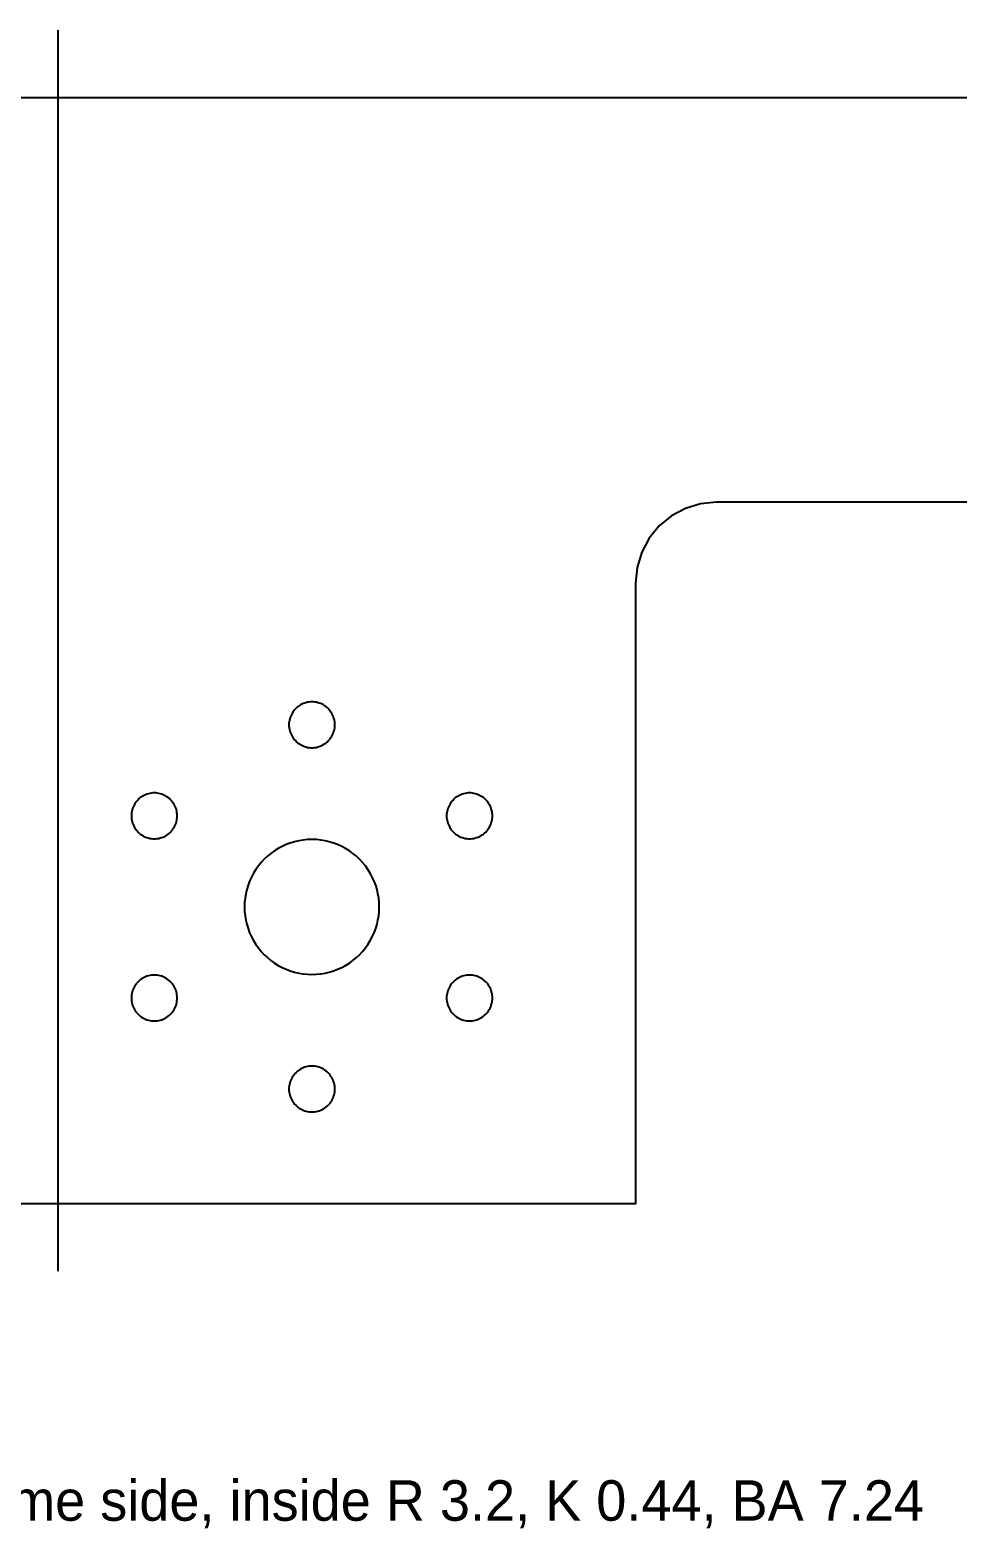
# Model space of a CAD drawing. Header units: metres. Extents: x -132 to 132, y -46 to 65.
# Drawn here: x -62.9 to 5.9, y -46.4 to 65 of the extents above; entities that cross this region are included whole.
import ezdxf

# ---------------------------------------------------------------- set-up
doc = ezdxf.new("R2010")
doc.units = ezdxf.units.M
doc.layers.add('BEND_UP_90', color=7, linetype='Continuous')
doc.layers.add('CUT', color=7, linetype='Continuous')

msp = doc.modelspace()

# ---------------------------------------------------------------- linework, layer by layer
at = {"layer": 'BEND_UP_90'}
msp.add_line((-60.82, -27), (-60.82, 65), dxfattribs=at)
at = {"layer": 'CUT'}
for points in [[(-64.44, 60), (64.44, 60)], [(12, 30), (-12, 30), (-12, 30), (-13.17, 29.88), (-13.17, 29.88), (-13.17, 29.88), (-14.3, 29.54), (-14.3, 29.54), (-14.3, 29.54), (-15.33, 28.99), (-15.33, 28.99), (-15.33, 28.99), (-16.24, 28.24), (-16.24, 28.24), (-16.24, 28.24), (-16.99, 27.33), (-16.99, 27.33), (-16.99, 27.33), (-17.54, 26.3), (-17.54, 26.3), (-17.54, 26.3), (-17.88, 25.17), (-17.88, 25.17), (-17.88, 25.17), (-18, 24), (-18, 24), (-18, -22), (-18, -22), (-18, -22), (-64.43, -22)]]:
    msp.add_lwpolyline(points, dxfattribs=at)
for points in [[(-40.33, 13.83), (-40.33, 13.83), (-40.36, 13.94), (-40.36, 13.94), (-40.39, 14.05), (-40.39, 14.05), (-40.43, 14.15), (-40.43, 14.15), (-40.48, 14.25), (-40.48, 14.25), (-40.53, 14.35), (-40.53, 14.35), (-40.59, 14.44), (-40.59, 14.44), (-40.65, 14.53), (-40.65, 14.54), (-40.72, 14.62), (-40.72, 14.62), (-40.8, 14.7), (-40.8, 14.7), (-40.88, 14.78), (-40.88, 14.78), (-40.96, 14.85), (-40.97, 14.85), (-41.06, 14.91), (-41.06, 14.91), (-41.15, 14.97), (-41.15, 14.97), (-41.25, 15.02), (-41.25, 15.02), (-41.35, 15.07), (-41.35, 15.07), (-41.45, 15.11), (-41.45, 15.11), (-41.56, 15.14), (-41.56, 15.14), (-41.67, 15.17), (-41.67, 15.17), (-41.78, 15.19), (-41.78, 15.19), (-41.89, 15.2), (-41.89, 15.2), (-42, 15.2), (-42, 15.2), (-42.11, 15.2), (-42.11, 15.2), (-42.22, 15.19), (-42.22, 15.19), (-42.33, 15.17), (-42.33, 15.17), (-42.44, 15.14), (-42.44, 15.14), (-42.55, 15.11), (-42.55, 15.11), (-42.65, 15.07), (-42.65, 15.07), (-42.75, 15.02), (-42.75, 15.02), (-42.85, 14.97), (-42.85, 14.97), (-42.94, 14.91), (-42.94, 14.91), (-43.03, 14.85), (-43.04, 14.85), (-43.12, 14.78), (-43.12, 14.78), (-43.2, 14.7), (-43.2, 14.7), (-43.28, 14.62), (-43.28, 14.62), (-43.35, 14.54), (-43.35, 14.53), (-43.41, 14.44), (-43.41, 14.44), (-43.47, 14.35), (-43.47, 14.35), (-43.52, 14.25), (-43.52, 14.25), (-43.57, 14.15), (-43.57, 14.15), (-43.61, 14.05), (-43.61, 14.05), (-43.64, 13.94), (-43.64, 13.94), (-43.67, 13.83), (-43.67, 13.83), (-43.69, 13.72), (-43.69, 13.72), (-43.7, 13.61), (-43.7, 13.61), (-43.7, 13.5), (-43.7, 13.5), (-43.7, 13.39), (-43.7, 13.39), (-43.69, 13.28), (-43.69, 13.28), (-43.67, 13.17), (-43.67, 13.17), (-43.64, 13.06), (-43.64, 13.06), (-43.61, 12.95), (-43.61, 12.95), (-43.57, 12.85), (-43.57, 12.85), (-43.52, 12.75), (-43.52, 12.75), (-43.47, 12.65), (-43.47, 12.65), (-43.41, 12.56), (-43.41, 12.56), (-43.35, 12.47), (-43.35, 12.46), (-43.28, 12.38), (-43.28, 12.38), (-43.2, 12.3), (-43.2, 12.3), (-43.12, 12.22), (-43.12, 12.22), (-43.04, 12.15), (-43.03, 12.15), (-42.94, 12.09), (-42.94, 12.09), (-42.85, 12.03), (-42.85, 12.03), (-42.75, 11.98), (-42.75, 11.98), (-42.65, 11.93), (-42.65, 11.93), (-42.55, 11.89), (-42.55, 11.89), (-42.44, 11.86), (-42.44, 11.86), (-42.33, 11.83), (-42.33, 11.83), (-42.22, 11.81), (-42.22, 11.81), (-42.11, 11.8), (-42.11, 11.8), (-42, 11.8), (-42, 11.8), (-41.89, 11.8), (-41.89, 11.8), (-41.78, 11.81), (-41.78, 11.81), (-41.67, 11.83), (-41.67, 11.83), (-41.56, 11.86), (-41.56, 11.86), (-41.45, 11.89), (-41.45, 11.89), (-41.35, 11.93), (-41.35, 11.93), (-41.25, 11.98), (-41.25, 11.98), (-41.15, 12.03), (-41.15, 12.03), (-41.06, 12.09), (-41.06, 12.09), (-40.97, 12.15), (-40.96, 12.15), (-40.88, 12.22), (-40.88, 12.22), (-40.8, 12.3), (-40.8, 12.3), (-40.72, 12.38), (-40.72, 12.38), (-40.65, 12.46), (-40.65, 12.47), (-40.59, 12.56), (-40.59, 12.56), (-40.53, 12.65), (-40.53, 12.65), (-40.48, 12.75), (-40.48, 12.75), (-40.43, 12.85), (-40.43, 12.85), (-40.39, 12.95), (-40.39, 12.95), (-40.36, 13.06), (-40.36, 13.06), (-40.33, 13.17), (-40.33, 13.17), (-40.31, 13.28), (-40.31, 13.28), (-40.3, 13.39), (-40.3, 13.39), (-40.3, 13.5), (-40.3, 13.5), (-40.3, 13.61), (-40.3, 13.61), (-40.31, 13.72), (-40.31, 13.72)], [(-52.05, 7.19), (-52.05, 7.19), (-52.08, 7.3), (-52.08, 7.3), (-52.12, 7.4), (-52.12, 7.4), (-52.17, 7.5), (-52.17, 7.5), (-52.22, 7.6), (-52.22, 7.6), (-52.28, 7.69), (-52.28, 7.69), (-52.34, 7.78), (-52.34, 7.79), (-52.41, 7.87), (-52.41, 7.87), (-52.49, 7.95), (-52.49, 7.95), (-52.57, 8.03), (-52.57, 8.03), (-52.66, 8.1), (-52.66, 8.1), (-52.75, 8.16), (-52.75, 8.16), (-52.84, 8.22), (-52.84, 8.22), (-52.94, 8.27), (-52.94, 8.27), (-53.04, 8.32), (-53.04, 8.32), (-53.14, 8.36), (-53.15, 8.36), (-53.25, 8.39), (-53.25, 8.39), (-53.36, 8.42), (-53.36, 8.42), (-53.47, 8.44), (-53.47, 8.44), (-53.58, 8.45), (-53.58, 8.45), (-53.69, 8.45), (-53.69, 8.45), (-53.8, 8.45), (-53.8, 8.45), (-53.91, 8.44), (-53.91, 8.44), (-54.02, 8.42), (-54.02, 8.42), (-54.13, 8.39), (-54.13, 8.39), (-54.24, 8.36), (-54.24, 8.36), (-54.34, 8.32), (-54.34, 8.32), (-54.44, 8.27), (-54.44, 8.27), (-54.54, 8.22), (-54.54, 8.22), (-54.64, 8.16), (-54.64, 8.16), (-54.73, 8.1), (-54.73, 8.1), (-54.81, 8.03), (-54.81, 8.03), (-54.89, 7.95), (-54.89, 7.95), (-54.97, 7.87), (-54.97, 7.87), (-55.04, 7.79), (-55.04, 7.78), (-55.1, 7.69), (-55.11, 7.69), (-55.16, 7.6), (-55.16, 7.6), (-55.22, 7.5), (-55.22, 7.5), (-55.26, 7.4), (-55.26, 7.4), (-55.3, 7.3), (-55.3, 7.3), (-55.33, 7.19), (-55.33, 7.19), (-55.36, 7.08), (-55.36, 7.08), (-55.38, 6.97), (-55.38, 6.97), (-55.39, 6.86), (-55.39, 6.86), (-55.39, 6.75), (-55.39, 6.75), (-55.39, 6.64), (-55.39, 6.64), (-55.38, 6.53), (-55.38, 6.53), (-55.36, 6.42), (-55.36, 6.42), (-55.33, 6.31), (-55.33, 6.31), (-55.3, 6.2), (-55.3, 6.2), (-55.26, 6.1), (-55.26, 6.1), (-55.22, 6), (-55.22, 6), (-55.16, 5.9), (-55.16, 5.9), (-55.11, 5.81), (-55.1, 5.81), (-55.04, 5.72), (-55.04, 5.71), (-54.97, 5.63), (-54.97, 5.63), (-54.89, 5.55), (-54.89, 5.55), (-54.81, 5.47), (-54.81, 5.47), (-54.73, 5.4), (-54.73, 5.4), (-54.64, 5.34), (-54.64, 5.34), (-54.54, 5.28), (-54.54, 5.28), (-54.44, 5.23), (-54.44, 5.23), (-54.34, 5.18), (-54.34, 5.18), (-54.24, 5.14), (-54.24, 5.14), (-54.13, 5.11), (-54.13, 5.11), (-54.02, 5.08), (-54.02, 5.08), (-53.91, 5.06), (-53.91, 5.06), (-53.8, 5.05), (-53.8, 5.05), (-53.69, 5.05), (-53.69, 5.05), (-53.58, 5.05), (-53.58, 5.05), (-53.47, 5.06), (-53.47, 5.06), (-53.36, 5.08), (-53.36, 5.08), (-53.25, 5.11), (-53.25, 5.11), (-53.15, 5.14), (-53.14, 5.14), (-53.04, 5.18), (-53.04, 5.18), (-52.94, 5.23), (-52.94, 5.23), (-52.84, 5.28), (-52.84, 5.28), (-52.75, 5.34), (-52.75, 5.34), (-52.66, 5.4), (-52.66, 5.4), (-52.57, 5.47), (-52.57, 5.47), (-52.49, 5.55), (-52.49, 5.55), (-52.41, 5.63), (-52.41, 5.63), (-52.34, 5.71), (-52.34, 5.72), (-52.28, 5.81), (-52.28, 5.81), (-52.22, 5.9), (-52.22, 5.9), (-52.17, 6), (-52.17, 6), (-52.12, 6.1), (-52.12, 6.1), (-52.08, 6.2), (-52.08, 6.2), (-52.05, 6.31), (-52.05, 6.31), (-52.02, 6.42), (-52.02, 6.42), (-52.01, 6.53), (-52.01, 6.53), (-52, 6.64), (-52, 6.64), (-51.99, 6.75), (-51.99, 6.75), (-52, 6.86), (-52, 6.86), (-52.01, 6.97), (-52.01, 6.97), (-52.02, 7.08), (-52.02, 7.08)], [(-28.64, 7.08), (-28.64, 7.08), (-28.67, 7.19), (-28.67, 7.19), (-28.7, 7.3), (-28.7, 7.3), (-28.74, 7.4), (-28.74, 7.4), (-28.78, 7.5), (-28.78, 7.5), (-28.84, 7.6), (-28.84, 7.6), (-28.89, 7.69), (-28.9, 7.69), (-28.96, 7.78), (-28.96, 7.79), (-29.03, 7.87), (-29.03, 7.87), (-29.11, 7.95), (-29.11, 7.95), (-29.19, 8.03), (-29.19, 8.03), (-29.27, 8.1), (-29.27, 8.1), (-29.36, 8.16), (-29.36, 8.16), (-29.46, 8.22), (-29.46, 8.22), (-29.56, 8.27), (-29.56, 8.27), (-29.66, 8.32), (-29.66, 8.32), (-29.76, 8.36), (-29.76, 8.36), (-29.87, 8.39), (-29.87, 8.39), (-29.98, 8.42), (-29.98, 8.42), (-30.09, 8.44), (-30.09, 8.44), (-30.2, 8.45), (-30.2, 8.45), (-30.31, 8.45), (-30.31, 8.45), (-30.42, 8.45), (-30.42, 8.45), (-30.53, 8.44), (-30.53, 8.44), (-30.64, 8.42), (-30.64, 8.42), (-30.75, 8.39), (-30.75, 8.39), (-30.85, 8.36), (-30.86, 8.36), (-30.96, 8.32), (-30.96, 8.32), (-31.06, 8.27), (-31.06, 8.27), (-31.16, 8.22), (-31.16, 8.22), (-31.25, 8.16), (-31.25, 8.16), (-31.34, 8.1), (-31.34, 8.1), (-31.43, 8.03), (-31.43, 8.03), (-31.51, 7.95), (-31.51, 7.95), (-31.59, 7.87), (-31.59, 7.87), (-31.66, 7.79), (-31.66, 7.78), (-31.72, 7.69), (-31.72, 7.69), (-31.78, 7.6), (-31.78, 7.6), (-31.83, 7.5), (-31.83, 7.5), (-31.88, 7.4), (-31.88, 7.4), (-31.92, 7.3), (-31.92, 7.3), (-31.95, 7.19), (-31.95, 7.19), (-31.98, 7.08), (-31.98, 7.08), (-31.99, 6.97), (-31.99, 6.97), (-32.01, 6.86), (-32.01, 6.86), (-32.01, 6.75), (-32.01, 6.75), (-32.01, 6.64), (-32.01, 6.64), (-31.99, 6.53), (-31.99, 6.53), (-31.98, 6.42), (-31.98, 6.42), (-31.95, 6.31), (-31.95, 6.31), (-31.92, 6.2), (-31.92, 6.2), (-31.88, 6.1), (-31.88, 6.1), (-31.83, 6), (-31.83, 6), (-31.78, 5.9), (-31.78, 5.9), (-31.72, 5.81), (-31.72, 5.81), (-31.66, 5.72), (-31.66, 5.71), (-31.59, 5.63), (-31.59, 5.63), (-31.51, 5.55), (-31.51, 5.55), (-31.43, 5.47), (-31.43, 5.47), (-31.34, 5.4), (-31.34, 5.4), (-31.25, 5.34), (-31.25, 5.34), (-31.16, 5.28), (-31.16, 5.28), (-31.06, 5.23), (-31.06, 5.23), (-30.96, 5.18), (-30.96, 5.18), (-30.86, 5.14), (-30.85, 5.14), (-30.75, 5.11), (-30.75, 5.11), (-30.64, 5.08), (-30.64, 5.08), (-30.53, 5.06), (-30.53, 5.06), (-30.42, 5.05), (-30.42, 5.05), (-30.31, 5.05), (-30.31, 5.05), (-30.2, 5.05), (-30.2, 5.05), (-30.09, 5.06), (-30.09, 5.06), (-29.98, 5.08), (-29.98, 5.08), (-29.87, 5.11), (-29.87, 5.11), (-29.76, 5.14), (-29.76, 5.14), (-29.66, 5.18), (-29.66, 5.18), (-29.56, 5.23), (-29.56, 5.23), (-29.46, 5.28), (-29.46, 5.28), (-29.36, 5.34), (-29.36, 5.34), (-29.27, 5.4), (-29.27, 5.4), (-29.19, 5.47), (-29.19, 5.47), (-29.11, 5.55), (-29.11, 5.55), (-29.03, 5.63), (-29.03, 5.63), (-28.96, 5.71), (-28.96, 5.72), (-28.9, 5.81), (-28.89, 5.81), (-28.84, 5.9), (-28.84, 5.9), (-28.78, 6), (-28.78, 6), (-28.74, 6.1), (-28.74, 6.1), (-28.7, 6.2), (-28.7, 6.2), (-28.67, 6.31), (-28.67, 6.31), (-28.64, 6.42), (-28.64, 6.42), (-28.62, 6.53), (-28.62, 6.53), (-28.61, 6.64), (-28.61, 6.64), (-28.61, 6.75), (-28.61, 6.75), (-28.61, 6.86), (-28.61, 6.86), (-28.62, 6.97), (-28.62, 6.97)], [(-37.27, 1.61), (-37.27, 1.61), (-37.38, 1.91), (-37.38, 1.91), (-37.52, 2.21), (-37.52, 2.21), (-37.67, 2.5), (-37.67, 2.5), (-37.84, 2.78), (-37.84, 2.78), (-38.03, 3.04), (-38.03, 3.04), (-38.24, 3.3), (-38.24, 3.3), (-38.46, 3.54), (-38.46, 3.54), (-38.7, 3.76), (-38.7, 3.76), (-38.96, 3.97), (-38.96, 3.97), (-39.22, 4.16), (-39.22, 4.16), (-39.5, 4.33), (-39.5, 4.33), (-39.79, 4.48), (-39.79, 4.48), (-40.09, 4.62), (-40.09, 4.62), (-40.39, 4.73), (-40.39, 4.73), (-40.71, 4.83), (-40.71, 4.83), (-41.02, 4.9), (-41.02, 4.9), (-41.35, 4.96), (-41.35, 4.96), (-41.67, 4.99), (-41.67, 4.99), (-42, 5), (-42, 5), (-42.33, 4.99), (-42.33, 4.99), (-42.65, 4.96), (-42.65, 4.96), (-42.98, 4.9), (-42.98, 4.9), (-43.29, 4.83), (-43.29, 4.83), (-43.61, 4.73), (-43.61, 4.73), (-43.91, 4.62), (-43.91, 4.62), (-44.21, 4.48), (-44.21, 4.48), (-44.5, 4.33), (-44.5, 4.33), (-44.78, 4.16), (-44.78, 4.16), (-45.04, 3.97), (-45.04, 3.97), (-45.3, 3.76), (-45.3, 3.76), (-45.54, 3.54), (-45.54, 3.54), (-45.76, 3.3), (-45.76, 3.3), (-45.97, 3.04), (-45.97, 3.04), (-46.16, 2.78), (-46.16, 2.78), (-46.33, 2.5), (-46.33, 2.5), (-46.48, 2.21), (-46.48, 2.21), (-46.62, 1.91), (-46.62, 1.91), (-46.73, 1.61), (-46.73, 1.61), (-46.83, 1.29), (-46.83, 1.29), (-46.9, 0.98), (-46.9, 0.98), (-46.96, 0.65), (-46.96, 0.65), (-46.99, 0.33), (-46.99, 0.33), (-47, 0), (-47, 0), (-46.99, -0.33), (-46.99, -0.33), (-46.96, -0.65), (-46.96, -0.65), (-46.9, -0.98), (-46.9, -0.98), (-46.83, -1.29), (-46.83, -1.29), (-46.73, -1.61), (-46.73, -1.61), (-46.62, -1.91), (-46.62, -1.91), (-46.48, -2.21), (-46.48, -2.21), (-46.33, -2.5), (-46.33, -2.5), (-46.16, -2.78), (-46.16, -2.78), (-45.97, -3.04), (-45.97, -3.04), (-45.76, -3.3), (-45.76, -3.3), (-45.54, -3.54), (-45.54, -3.54), (-45.3, -3.76), (-45.3, -3.76), (-45.04, -3.97), (-45.04, -3.97), (-44.78, -4.16), (-44.78, -4.16), (-44.5, -4.33), (-44.5, -4.33), (-44.21, -4.48), (-44.21, -4.48), (-43.91, -4.62), (-43.91, -4.62), (-43.61, -4.73), (-43.61, -4.73), (-43.29, -4.83), (-43.29, -4.83), (-42.98, -4.9), (-42.98, -4.9), (-42.65, -4.96), (-42.65, -4.96), (-42.33, -4.99), (-42.33, -4.99), (-42, -5), (-42, -5), (-41.67, -4.99), (-41.67, -4.99), (-41.35, -4.96), (-41.35, -4.96), (-41.02, -4.9), (-41.02, -4.9), (-40.71, -4.83), (-40.71, -4.83), (-40.39, -4.73), (-40.39, -4.73), (-40.09, -4.62), (-40.09, -4.62), (-39.79, -4.48), (-39.79, -4.48), (-39.5, -4.33), (-39.5, -4.33), (-39.22, -4.16), (-39.22, -4.16), (-38.96, -3.97), (-38.96, -3.97), (-38.7, -3.76), (-38.7, -3.76), (-38.46, -3.54), (-38.46, -3.54), (-38.24, -3.3), (-38.24, -3.3), (-38.03, -3.04), (-38.03, -3.04), (-37.84, -2.78), (-37.84, -2.78), (-37.67, -2.5), (-37.67, -2.5), (-37.52, -2.21), (-37.52, -2.21), (-37.38, -1.91), (-37.38, -1.91), (-37.27, -1.61), (-37.27, -1.61), (-37.17, -1.29), (-37.17, -1.29), (-37.1, -0.98), (-37.1, -0.98), (-37.04, -0.65), (-37.04, -0.65), (-37.01, -0.33), (-37.01, -0.33), (-37, 0), (-37, 0), (-37.01, 0.33), (-37.01, 0.33), (-37.04, 0.65), (-37.04, 0.65), (-37.1, 0.98), (-37.1, 0.98), (-37.17, 1.29), (-37.17, 1.29)], [(-52.02, -6.42), (-52.02, -6.42), (-52.05, -6.31), (-52.05, -6.31), (-52.08, -6.2), (-52.08, -6.2), (-52.12, -6.1), (-52.12, -6.1), (-52.17, -6), (-52.17, -6), (-52.22, -5.9), (-52.22, -5.9), (-52.28, -5.81), (-52.28, -5.81), (-52.34, -5.72), (-52.34, -5.71), (-52.41, -5.63), (-52.41, -5.63), (-52.49, -5.55), (-52.49, -5.55), (-52.57, -5.47), (-52.57, -5.47), (-52.66, -5.4), (-52.66, -5.4), (-52.75, -5.34), (-52.75, -5.34), (-52.84, -5.28), (-52.84, -5.28), (-52.94, -5.23), (-52.94, -5.23), (-53.04, -5.18), (-53.04, -5.18), (-53.14, -5.14), (-53.15, -5.14), (-53.25, -5.11), (-53.25, -5.11), (-53.36, -5.08), (-53.36, -5.08), (-53.47, -5.06), (-53.47, -5.06), (-53.58, -5.05), (-53.58, -5.05), (-53.69, -5.05), (-53.69, -5.05), (-53.8, -5.05), (-53.8, -5.05), (-53.91, -5.06), (-53.91, -5.06), (-54.02, -5.08), (-54.02, -5.08), (-54.13, -5.11), (-54.13, -5.11), (-54.24, -5.14), (-54.24, -5.14), (-54.34, -5.18), (-54.34, -5.18), (-54.44, -5.23), (-54.44, -5.23), (-54.54, -5.28), (-54.54, -5.28), (-54.64, -5.34), (-54.64, -5.34), (-54.73, -5.4), (-54.73, -5.4), (-54.81, -5.47), (-54.81, -5.47), (-54.89, -5.55), (-54.89, -5.55), (-54.97, -5.63), (-54.97, -5.63), (-55.04, -5.71), (-55.04, -5.72), (-55.1, -5.81), (-55.11, -5.81), (-55.16, -5.9), (-55.16, -5.9), (-55.22, -6), (-55.22, -6), (-55.26, -6.1), (-55.26, -6.1), (-55.3, -6.2), (-55.3, -6.2), (-55.33, -6.31), (-55.33, -6.31), (-55.36, -6.42), (-55.36, -6.42), (-55.38, -6.53), (-55.38, -6.53), (-55.39, -6.64), (-55.39, -6.64), (-55.39, -6.75), (-55.39, -6.75), (-55.39, -6.86), (-55.39, -6.86), (-55.38, -6.97), (-55.38, -6.97), (-55.36, -7.08), (-55.36, -7.08), (-55.33, -7.19), (-55.33, -7.19), (-55.3, -7.3), (-55.3, -7.3), (-55.26, -7.4), (-55.26, -7.4), (-55.22, -7.5), (-55.22, -7.5), (-55.16, -7.6), (-55.16, -7.6), (-55.11, -7.69), (-55.1, -7.69), (-55.04, -7.78), (-55.04, -7.79), (-54.97, -7.87), (-54.97, -7.87), (-54.89, -7.95), (-54.89, -7.95), (-54.81, -8.03), (-54.81, -8.03), (-54.73, -8.1), (-54.73, -8.1), (-54.64, -8.16), (-54.64, -8.16), (-54.54, -8.22), (-54.54, -8.22), (-54.44, -8.27), (-54.44, -8.27), (-54.34, -8.32), (-54.34, -8.32), (-54.24, -8.36), (-54.24, -8.36), (-54.13, -8.39), (-54.13, -8.39), (-54.02, -8.42), (-54.02, -8.42), (-53.91, -8.44), (-53.91, -8.44), (-53.8, -8.45), (-53.8, -8.45), (-53.69, -8.45), (-53.69, -8.45), (-53.58, -8.45), (-53.58, -8.45), (-53.47, -8.44), (-53.47, -8.44), (-53.36, -8.42), (-53.36, -8.42), (-53.25, -8.39), (-53.25, -8.39), (-53.15, -8.36), (-53.14, -8.36), (-53.04, -8.32), (-53.04, -8.32), (-52.94, -8.27), (-52.94, -8.27), (-52.84, -8.22), (-52.84, -8.22), (-52.75, -8.16), (-52.75, -8.16), (-52.66, -8.1), (-52.66, -8.1), (-52.57, -8.03), (-52.57, -8.03), (-52.49, -7.95), (-52.49, -7.95), (-52.41, -7.87), (-52.41, -7.87), (-52.34, -7.79), (-52.34, -7.78), (-52.28, -7.69), (-52.28, -7.69), (-52.22, -7.6), (-52.22, -7.6), (-52.17, -7.5), (-52.17, -7.5), (-52.12, -7.4), (-52.12, -7.4), (-52.08, -7.3), (-52.08, -7.3), (-52.05, -7.19), (-52.05, -7.19), (-52.02, -7.08), (-52.02, -7.08), (-52.01, -6.97), (-52.01, -6.97), (-52, -6.86), (-52, -6.86), (-51.99, -6.75), (-51.99, -6.75), (-52, -6.64), (-52, -6.64), (-52.01, -6.53), (-52.01, -6.53)], [(-28.64, -6.42), (-28.64, -6.42), (-28.67, -6.31), (-28.67, -6.31), (-28.7, -6.2), (-28.7, -6.2), (-28.74, -6.1), (-28.74, -6.1), (-28.78, -6), (-28.78, -6), (-28.84, -5.9), (-28.84, -5.9), (-28.89, -5.81), (-28.9, -5.81), (-28.96, -5.72), (-28.96, -5.71), (-29.03, -5.63), (-29.03, -5.63), (-29.11, -5.55), (-29.11, -5.55), (-29.19, -5.47), (-29.19, -5.47), (-29.27, -5.4), (-29.27, -5.4), (-29.36, -5.34), (-29.36, -5.34), (-29.46, -5.28), (-29.46, -5.28), (-29.56, -5.23), (-29.56, -5.23), (-29.66, -5.18), (-29.66, -5.18), (-29.76, -5.14), (-29.76, -5.14), (-29.87, -5.11), (-29.87, -5.11), (-29.98, -5.08), (-29.98, -5.08), (-30.09, -5.06), (-30.09, -5.06), (-30.2, -5.05), (-30.2, -5.05), (-30.31, -5.05), (-30.31, -5.05), (-30.42, -5.05), (-30.42, -5.05), (-30.53, -5.06), (-30.53, -5.06), (-30.64, -5.08), (-30.64, -5.08), (-30.75, -5.11), (-30.75, -5.11), (-30.85, -5.14), (-30.86, -5.14), (-30.96, -5.18), (-30.96, -5.18), (-31.06, -5.23), (-31.06, -5.23), (-31.16, -5.28), (-31.16, -5.28), (-31.25, -5.34), (-31.25, -5.34), (-31.34, -5.4), (-31.34, -5.4), (-31.43, -5.47), (-31.43, -5.47), (-31.51, -5.55), (-31.51, -5.55), (-31.59, -5.63), (-31.59, -5.63), (-31.66, -5.71), (-31.66, -5.72), (-31.72, -5.81), (-31.72, -5.81), (-31.78, -5.9), (-31.78, -5.9), (-31.83, -6), (-31.83, -6), (-31.88, -6.1), (-31.88, -6.1), (-31.92, -6.2), (-31.92, -6.2), (-31.95, -6.31), (-31.95, -6.31), (-31.98, -6.42), (-31.98, -6.42), (-31.99, -6.53), (-31.99, -6.53), (-32.01, -6.64), (-32.01, -6.64), (-32.01, -6.75), (-32.01, -6.75), (-32.01, -6.86), (-32.01, -6.86), (-31.99, -6.97), (-31.99, -6.97), (-31.98, -7.08), (-31.98, -7.08), (-31.95, -7.19), (-31.95, -7.19), (-31.92, -7.3), (-31.92, -7.3), (-31.88, -7.4), (-31.88, -7.4), (-31.83, -7.5), (-31.83, -7.5), (-31.78, -7.6), (-31.78, -7.6), (-31.72, -7.69), (-31.72, -7.69), (-31.66, -7.78), (-31.66, -7.79), (-31.59, -7.87), (-31.59, -7.87), (-31.51, -7.95), (-31.51, -7.95), (-31.43, -8.03), (-31.43, -8.03), (-31.34, -8.1), (-31.34, -8.1), (-31.25, -8.16), (-31.25, -8.16), (-31.16, -8.22), (-31.16, -8.22), (-31.06, -8.27), (-31.06, -8.27), (-30.96, -8.32), (-30.96, -8.32), (-30.86, -8.36), (-30.85, -8.36), (-30.75, -8.39), (-30.75, -8.39), (-30.64, -8.42), (-30.64, -8.42), (-30.53, -8.44), (-30.53, -8.44), (-30.42, -8.45), (-30.42, -8.45), (-30.31, -8.45), (-30.31, -8.45), (-30.2, -8.45), (-30.2, -8.45), (-30.09, -8.44), (-30.09, -8.44), (-29.98, -8.42), (-29.98, -8.42), (-29.87, -8.39), (-29.87, -8.39), (-29.76, -8.36), (-29.76, -8.36), (-29.66, -8.32), (-29.66, -8.32), (-29.56, -8.27), (-29.56, -8.27), (-29.46, -8.22), (-29.46, -8.22), (-29.36, -8.16), (-29.36, -8.16), (-29.27, -8.1), (-29.27, -8.1), (-29.19, -8.03), (-29.19, -8.03), (-29.11, -7.95), (-29.11, -7.95), (-29.03, -7.87), (-29.03, -7.87), (-28.96, -7.79), (-28.96, -7.78), (-28.9, -7.69), (-28.89, -7.69), (-28.84, -7.6), (-28.84, -7.6), (-28.78, -7.5), (-28.78, -7.5), (-28.74, -7.4), (-28.74, -7.4), (-28.7, -7.3), (-28.7, -7.3), (-28.67, -7.19), (-28.67, -7.19), (-28.64, -7.08), (-28.64, -7.08), (-28.62, -6.97), (-28.62, -6.97), (-28.61, -6.86), (-28.61, -6.86), (-28.61, -6.75), (-28.61, -6.75), (-28.61, -6.64), (-28.61, -6.64), (-28.62, -6.53), (-28.62, -6.53)], [(-40.36, -13.06), (-40.36, -13.06), (-40.39, -12.95), (-40.39, -12.95), (-40.43, -12.85), (-40.43, -12.85), (-40.48, -12.75), (-40.48, -12.75), (-40.53, -12.65), (-40.53, -12.65), (-40.59, -12.56), (-40.59, -12.56), (-40.65, -12.47), (-40.65, -12.46), (-40.72, -12.38), (-40.72, -12.38), (-40.8, -12.3), (-40.8, -12.3), (-40.88, -12.22), (-40.88, -12.22), (-40.96, -12.15), (-40.97, -12.15), (-41.06, -12.09), (-41.06, -12.09), (-41.15, -12.03), (-41.15, -12.03), (-41.25, -11.98), (-41.25, -11.98), (-41.35, -11.93), (-41.35, -11.93), (-41.45, -11.89), (-41.45, -11.89), (-41.56, -11.86), (-41.56, -11.86), (-41.67, -11.83), (-41.67, -11.83), (-41.78, -11.81), (-41.78, -11.81), (-41.89, -11.8), (-41.89, -11.8), (-42, -11.8), (-42, -11.8), (-42.11, -11.8), (-42.11, -11.8), (-42.22, -11.81), (-42.22, -11.81), (-42.33, -11.83), (-42.33, -11.83), (-42.44, -11.86), (-42.44, -11.86), (-42.55, -11.89), (-42.55, -11.89), (-42.65, -11.93), (-42.65, -11.93), (-42.75, -11.98), (-42.75, -11.98), (-42.85, -12.03), (-42.85, -12.03), (-42.94, -12.09), (-42.94, -12.09), (-43.03, -12.15), (-43.04, -12.15), (-43.12, -12.22), (-43.12, -12.22), (-43.2, -12.3), (-43.2, -12.3), (-43.28, -12.38), (-43.28, -12.38), (-43.35, -12.46), (-43.35, -12.47), (-43.41, -12.56), (-43.41, -12.56), (-43.47, -12.65), (-43.47, -12.65), (-43.52, -12.75), (-43.52, -12.75), (-43.57, -12.85), (-43.57, -12.85), (-43.61, -12.95), (-43.61, -12.95), (-43.64, -13.06), (-43.64, -13.06), (-43.67, -13.17), (-43.67, -13.17), (-43.69, -13.28), (-43.69, -13.28), (-43.7, -13.39), (-43.7, -13.39), (-43.7, -13.5), (-43.7, -13.5), (-43.7, -13.61), (-43.7, -13.61), (-43.69, -13.72), (-43.69, -13.72), (-43.67, -13.83), (-43.67, -13.83), (-43.64, -13.94), (-43.64, -13.94), (-43.61, -14.05), (-43.61, -14.05), (-43.57, -14.15), (-43.57, -14.15), (-43.52, -14.25), (-43.52, -14.25), (-43.47, -14.35), (-43.47, -14.35), (-43.41, -14.44), (-43.41, -14.44), (-43.35, -14.53), (-43.35, -14.54), (-43.28, -14.62), (-43.28, -14.62), (-43.2, -14.7), (-43.2, -14.7), (-43.12, -14.78), (-43.12, -14.78), (-43.04, -14.85), (-43.03, -14.85), (-42.94, -14.91), (-42.94, -14.91), (-42.85, -14.97), (-42.85, -14.97), (-42.75, -15.02), (-42.75, -15.02), (-42.65, -15.07), (-42.65, -15.07), (-42.55, -15.11), (-42.55, -15.11), (-42.44, -15.14), (-42.44, -15.14), (-42.33, -15.17), (-42.33, -15.17), (-42.22, -15.19), (-42.22, -15.19), (-42.11, -15.2), (-42.11, -15.2), (-42, -15.2), (-42, -15.2), (-41.89, -15.2), (-41.89, -15.2), (-41.78, -15.19), (-41.78, -15.19), (-41.67, -15.17), (-41.67, -15.17), (-41.56, -15.14), (-41.56, -15.14), (-41.45, -15.11), (-41.45, -15.11), (-41.35, -15.07), (-41.35, -15.07), (-41.25, -15.02), (-41.25, -15.02), (-41.15, -14.97), (-41.15, -14.97), (-41.06, -14.91), (-41.06, -14.91), (-40.97, -14.85), (-40.96, -14.85), (-40.88, -14.78), (-40.88, -14.78), (-40.8, -14.7), (-40.8, -14.7), (-40.72, -14.62), (-40.72, -14.62), (-40.65, -14.54), (-40.65, -14.53), (-40.59, -14.44), (-40.59, -14.44), (-40.53, -14.35), (-40.53, -14.35), (-40.48, -14.25), (-40.48, -14.25), (-40.43, -14.15), (-40.43, -14.15), (-40.39, -14.05), (-40.39, -14.05), (-40.36, -13.94), (-40.36, -13.94), (-40.33, -13.83), (-40.33, -13.83), (-40.31, -13.72), (-40.31, -13.72), (-40.3, -13.61), (-40.3, -13.61), (-40.3, -13.5), (-40.3, -13.5), (-40.3, -13.39), (-40.3, -13.39), (-40.31, -13.28), (-40.31, -13.28), (-40.33, -13.17), (-40.33, -13.17)]]:
    msp.add_lwpolyline(points, close=True, dxfattribs=at)

# ---------------------------------------------------------------- texts
at = {"layer": 'BEND_UP_90'}
msp.add_text('5052-H32 3.2 mm, 2 bends 90 deg same side, inside R 3.2, K 0.44, BA 7.24', height=3, dxfattribs=at).set_placement((-131.74, -45.5))

doc.saveas('drawing.dxf')
